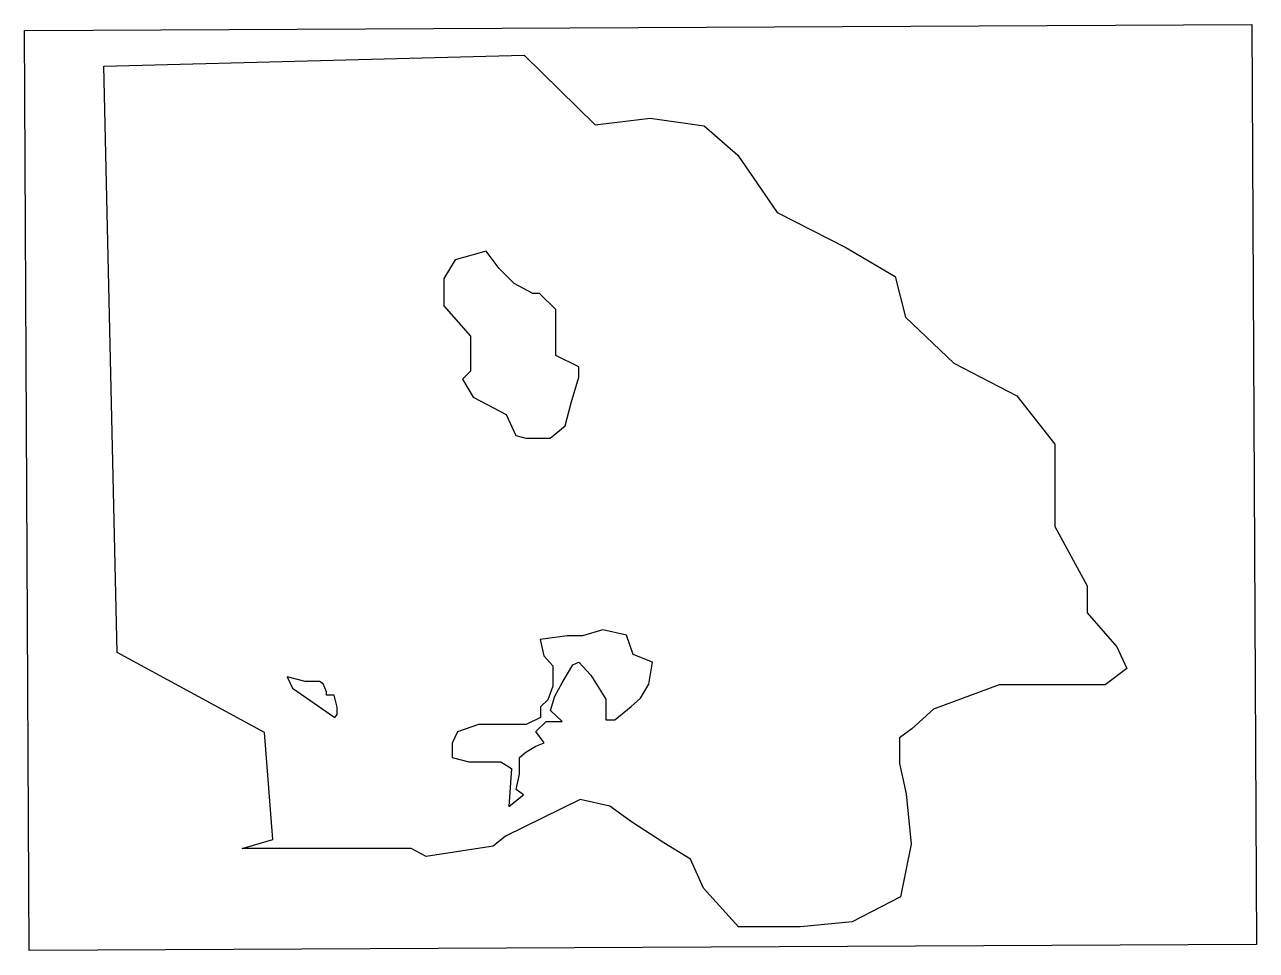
# Model space of a CAD drawing. Header units: millimetres. Extents: x -34 to 253, y -30 to 185.
import ezdxf

# ---------------------------------------------------------------- set-up
doc = ezdxf.new("R2010")
doc.units = ezdxf.units.MM
picture_1 = doc.add_image_def('image1.jpg', size_in_pixel=(2584, 1936))

msp = doc.modelspace()

# ---------------------------------------------------------------- linework, layer by layer
for points in [[(24.23, -4.32), (22.34, 20.61), (-12.01, 39.26), (-15.11, 175.76), (82.83, 178.38), (99.32, 162.14), (112.16, 163.71), (124.73, 161.88), (132.58, 155.07), (141.75, 141.71), (157.72, 133.59), (169.24, 126.79), (171.6, 117.36), (182.86, 106.62), (197.53, 99.03), (206.43, 87.77), (206.43, 68.61), (213.98, 54.79), (213.98, 48.5), (220.89, 40.54), (223.2, 35.51), (218.17, 31.74), (209.16, 31.74), (202.46, 31.74), (193.45, 31.74), (178.16, 26.09), (173.13, 21.48), (170.2, 19.38), (170.2, 13.4), (171.81, 6.36), (172.98, -5.37), (170.47, -17.61), (159.24, -23.47), (147.17, -24.65), (132.76, -24.65), (124.55, -15.6), (121.53, -8.89), (115.33, -5.04), (107.79, -0.18), (102.76, 3.51), (95.89, 5.02), (78.46, -3.53), (75.61, -5.87), (60.02, -8.22), (56.5, -6.38), (44.43, -6.38), (17.12, -6.38), (24.23, -4.32)], [(83.18, 89.15), (88.87, 89.15), (92.39, 92), (93.73, 97.36), (95.58, 103.4), (95.58, 105.74), (90.21, 108.42), (90.21, 116.97), (90.21, 119.15), (86.36, 122.84), (84.85, 122.84), (80.49, 125.18), (76.97, 128.7), (73.96, 132.72), (66.75, 130.71), (64.07, 126.36), (64.07, 119.99), (70.27, 112.95), (70.27, 104.74), (68.43, 102.89), (70.94, 98.7), (78.65, 94.68), (80.83, 89.82), (83.18, 89.15)], [(79.22, 3.42), (82.65, 6.1), (80.94, 7.39), (81.69, 10.93), (81.69, 12.43), (81.69, 14.79), (83.19, 16.08), (85.55, 17.47), (87.48, 18.22), (85.55, 20.9), (87.91, 23.16), (90.59, 23.16), (91.66, 23.16), (88.98, 25.73), (89.95, 29.06), (91.66, 32.17), (94.13, 36.35), (95.52, 36.99), (98.31, 33.99), (101.85, 28.41), (101.85, 23.59), (103.89, 23.59), (107.75, 26.7), (109.9, 28.63), (111.83, 31.85), (112.69, 36.99), (108.18, 38.82), (106.68, 43.32), (101.1, 44.5), (96.38, 43.11), (92.84, 43.11), (86.51, 42.25), (87.37, 38.5), (89.52, 36.14), (89.52, 31.42), (88.34, 28.2), (86.62, 26.59), (86.62, 24.12), (83.3, 22.51), (80.29, 22.51), (76.65, 22.51), (73.75, 22.51), (72.14, 22.51), (67.31, 20.8), (66.03, 18.12), (66.03, 14.79), (69.89, 13.83), (74.82, 13.83), (77.4, 13.83), (79.86, 12.22), (79.22, 3.42)], [(27.63, 33.58), (28.83, 30.94), (38.67, 24.13), (39.27, 24.84), (39.27, 26.55), (38.56, 29.29), (37.84, 29.29), (36.8, 29.29), (36.8, 30.12), (35.97, 31.98), (35.1, 32.53), (31.8, 32.53), (27.63, 33.58)]]:
    msp.add_lwpolyline(points)

# ---------------------------------------------------------------- pictures from other files: only their frames are drawn
image = msp.add_image(picture_1, insert=(-32.51, -30.1), size_in_units=(285.86, 214.18), rotation=0.277)
image.dxf.flags = 7

doc.saveas('drawing.dxf')
